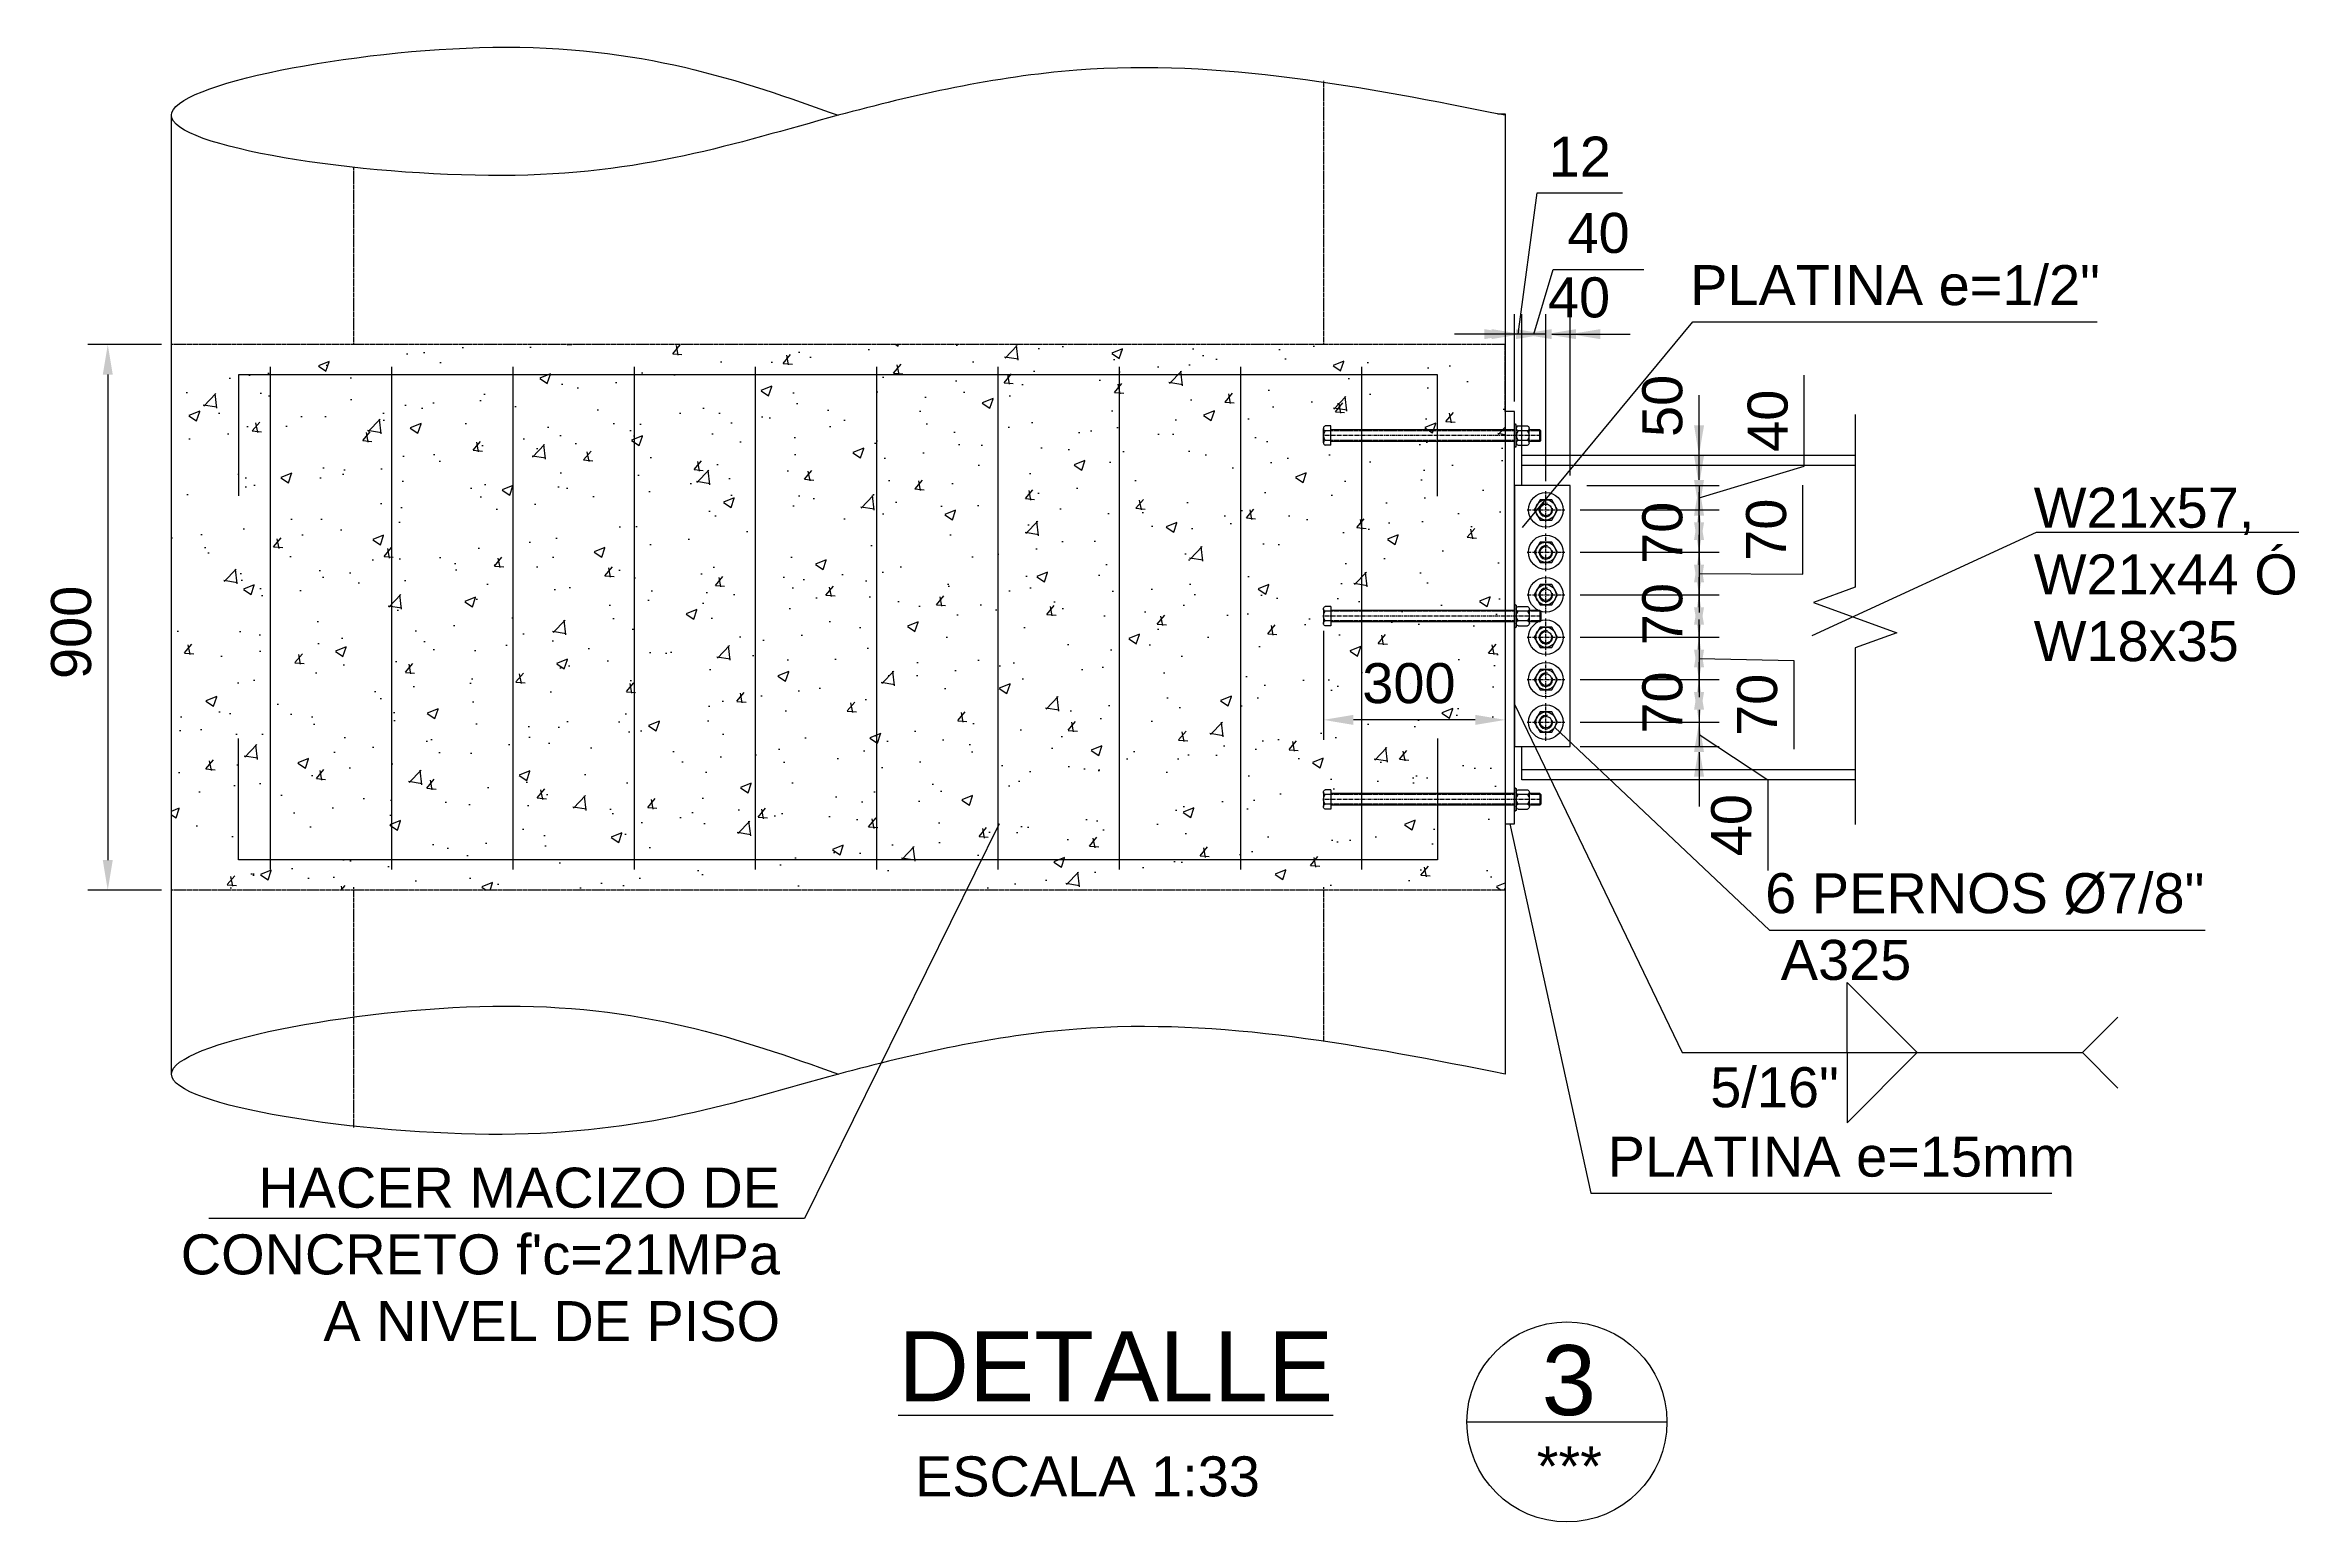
# Model space of a CAD drawing. Header units: millimetres. Extents: x 59135 to 3708801, y -250967 to 196121.
# Drawn here: x 3694758 to 3698475, y 166871 to 169307 of the extents above; entities that cross this region are included whole.
import ezdxf
from ezdxf.enums import TextEntityAlignment as Align

# ---------------------------------------------------------------- set-up
doc = ezdxf.new("R2010")
doc.units = ezdxf.units.MM
doc.header["$LTSCALE"] = 5
doc.header["$PDMODE"] = 3
doc.linetypes.add('CENTER', pattern=[2, 1.25, -0.25, 0.25, -0.25])
doc.linetypes.add('HIDDEN', pattern=[0.375, 0.25, -0.125])
doc.layers.get('Defpoints').update_dxf_attribs({"color": 251})
for name, color, linetype in [('EE-2', 4, 'Continuous'), ('EE-5', 7, 'Continuous'), ('EE-ACHURADOS', 9, 'Continuous'), ('EE-CENTROS', 8, 'CENTER'), ('EE-COLUMNAS CONCRETO', 11, 'Continuous'), ('EE-COTAS', 1, 'Continuous'), ('EE-OCULTAS', 252, 'HIDDEN'), ('EE-OCULTO', 252, 'HIDDEN'), ('EE-PERNOS 3-4', 71, 'Continuous'), ('EE-PERNOS 7-8', 52, 'Continuous'), ('EE-PLATINA 1-2', 121, 'Continuous'), ('EE-PLATINA 15', 141, 'Continuous'), ('EE-TEXTO 1', 4, 'Continuous'), ('EE-TEXTO 2', 2, 'Continuous'), ('EE-W21x57', 190, 'Continuous')]:
    doc.layers.add(name, color=color, linetype=linetype)
doc.styles.add('ARIAL EE', font='arial.ttf')
doc.dimstyles.new('EE 1_STANDAR', dxfattribs={"dimtxt": 2, "dimasz": 1.5, "dimexe": 1, "dimexo": 0.5, "dimgap": 0.8, "dimtad": 1, "dimdec": 0, "dimdsep": 46, "dimtxsty": 'ARIAL EE', "dimcen": 0.09, "dimclrd": 256, "dimclre": 256, "dimclrt": 2, "dimadec": 0, "dimazin": 0, "dimtfac": 1, "dimtdec": 0, "dimtofl": 0, "dimtmove": 1, "dimatfit": 2, "dimfxl": 1, "dimtolj": 1, "dimlwd": -1, "dimlwe": -1, "dimarcsym": 1})

# ---------------------------------------------------------------- blocks, each defined once
blk = doc.blocks.new('TÍTULO DETALLE')
at = {"layer": 'EE-5'}
blk.add_line((17.55, -1.03), (27.55, -1.03), dxfattribs=at)
blk.add_circle((22.55, -1.03), 5, dxfattribs=at)
at = {"layer": 'EE-TEXTO 1', "style": 'ARIAL EE'}
blk.add_attdef('%%UDETALLE', text='', height=3.5, dxfattribs=at).set_placement((0, 0), align=Align.CENTER)
blk.add_attdef('X', text='', height=3.5, dxfattribs=at).set_placement((22.65, 1.06), align=Align.MIDDLE_CENTER)
at = {"layer": 'EE-TEXTO 2', "style": 'ARIAL EE'}
for tag, p in [('SUBTÍTULO1', (-0.58, -4.97)), ('SUBTÍTULO2', (-0.58, -8.28)), ('SUBTÍTULO3', (-0.56, -11.65)), ('ESCALA', (-1.42, -15.07))]:
    blk.add_attdef(tag, text='', height=2, dxfattribs=at).set_placement(p, align=Align.CENTER)
blk.add_attdef('###', text='', height=2, dxfattribs=at).set_placement((22.67, -3.25), align=Align.MIDDLE_CENTER)
blk = doc.blocks.new('T-7-8')
blk.add_lwpolyline([(19.2, 0), (9.6, 16.7), (-9.6, 16.7), (-19.2, 0), (-9.6, -16.7), (9.6, -16.7)], close=True)
for radius in [28.5, 16.7, 9.61]:
    blk.add_circle((0, 0), radius)
blk.add_arc((0, 0), 11.1, 75, 15)
at = {"layer": 'EE-CENTROS'}
for p, q in [((-31, 0), (31, 0)), ((0, -31), (0, 31))]:
    blk.add_line(p, q, dxfattribs=at)
blk = doc.blocks.new('*D1814')
at = {"layer": 'Defpoints', "color": 0, "transparency": 16777216}
for p in [(3697284, 168630.3), (3697284, 168580.3), (3697485.7, 168580.3)]:
    blk.add_point(p, dxfattribs=at)
at = {"layer": 'EE-COTAS', "transparency": 16777216}
for p, q in [((3697485.7, 168679.8), (3697485.7, 168729.3)), ((3697300.5, 168630.3), (3697518.7, 168630.3)), ((3697300.5, 168580.3), (3697518.7, 168580.3)), ((3697485.7, 168530.8), (3697485.7, 168481.3))]:
    blk.add_line(p, q, dxfattribs=at)
for points in [[(3697477.5, 168679.8), (3697494, 168679.8), (3697485.7, 168630.3)], [(3697477.5, 168530.8), (3697494, 168530.8), (3697485.7, 168580.3)]]:
    blk.add_solid(points, dxfattribs=at)
at = {"layer": 'EE-COTAS', "color": 2, "transparency": 16777216, "insert": (3697425.6, 168711.8), "char_height": 66, "attachment_point": 5, "rotation": 90, "style": 'ARIAL EE'}
blk.add_mtext('\\A1;50', dxfattribs=at)
blk = doc.blocks.new('*D1815')
at = {"layer": 'Defpoints', "color": 0, "transparency": 16777216}
for p in [(3697284, 168580.3), (3697273.2, 168540.3), (3697485.7, 168540.3)]:
    blk.add_point(p, dxfattribs=at)
at = {"layer": 'EE-COTAS', "transparency": 16777216}
for p, q in [((3697659.4, 168612.4), (3697659.4, 168762.2)), ((3697485.7, 168629.8), (3697485.7, 168679.3)), ((3697485.7, 168560.3), (3697659.4, 168612.4)), ((3697300.5, 168580.3), (3697518.7, 168580.3)), ((3697485.7, 168580.3), (3697485.7, 168540.3)), ((3697289.7, 168540.3), (3697518.7, 168540.3)), ((3697485.7, 168490.8), (3697485.7, 168441.3))]:
    blk.add_line(p, q, dxfattribs=at)
for points in [[(3697477.5, 168629.8), (3697494, 168629.8), (3697485.7, 168580.3)], [(3697477.5, 168490.8), (3697494, 168490.8), (3697485.7, 168540.3)]]:
    blk.add_solid(points, dxfattribs=at)
at = {"layer": 'EE-COTAS', "color": 2, "transparency": 16777216, "insert": (3697599.3, 168687.3), "char_height": 66, "attachment_point": 5, "rotation": 90, "style": 'ARIAL EE'}
blk.add_mtext('\\A1;40', dxfattribs=at)
blk = doc.blocks.new('*D1816')
at = {"layer": 'Defpoints', "color": 0, "transparency": 16777216}
for p in [(3697273.2, 168540.3), (3697273.2, 168470.3), (3697485.7, 168470.3)]:
    blk.add_point(p, dxfattribs=at)
at = {"layer": 'EE-COTAS', "transparency": 16777216}
for p, q in [((3697485.7, 168589.8), (3697485.7, 168639.3)), ((3697289.7, 168540.3), (3697518.7, 168540.3)), ((3697289.7, 168470.3), (3697518.7, 168470.3)), ((3697485.7, 168420.8), (3697485.7, 168371.3))]:
    blk.add_line(p, q, dxfattribs=at)
for points in [[(3697477.5, 168589.8), (3697494, 168589.8), (3697485.7, 168540.3)], [(3697477.5, 168420.8), (3697494, 168420.8), (3697485.7, 168470.3)]]:
    blk.add_solid(points, dxfattribs=at)
at = {"layer": 'EE-COTAS', "color": 2, "transparency": 16777216, "insert": (3697425.6, 168502.5), "char_height": 66, "attachment_point": 5, "rotation": 90, "style": 'ARIAL EE'}
blk.add_mtext('\\A1;70', dxfattribs=at)
blk = doc.blocks.new('*D1817')
at = {"layer": 'Defpoints', "color": 0, "transparency": 16777216}
for p in [(3697273.2, 168470.3), (3697273.2, 168400.3), (3697485.7, 168400.3)]:
    blk.add_point(p, dxfattribs=at)
at = {"layer": 'EE-COTAS', "transparency": 16777216}
for p, q in [((3697485.7, 168519.8), (3697485.7, 168569.3)), ((3697656.9, 168434.3), (3697656.9, 168580.9)), ((3697289.7, 168470.3), (3697518.7, 168470.3)), ((3697485.7, 168470.3), (3697485.7, 168400.3)), ((3697485.7, 168435.3), (3697656.9, 168434.3)), ((3697289.7, 168400.3), (3697518.7, 168400.3)), ((3697485.7, 168350.8), (3697485.7, 168301.3))]:
    blk.add_line(p, q, dxfattribs=at)
for points in [[(3697477.5, 168519.8), (3697494, 168519.8), (3697485.7, 168470.3)], [(3697477.5, 168350.8), (3697494, 168350.8), (3697485.7, 168400.3)]]:
    blk.add_solid(points, dxfattribs=at)
at = {"layer": 'EE-COTAS', "color": 2, "transparency": 16777216, "insert": (3697596.8, 168507.6), "char_height": 66, "attachment_point": 5, "rotation": 90, "style": 'ARIAL EE'}
blk.add_mtext('\\A1;70', dxfattribs=at)
blk = doc.blocks.new('*D1818')
at = {"layer": 'Defpoints', "color": 0, "transparency": 16777216}
for p in [(3697273.2, 168400.3), (3697273.2, 168330.3), (3697485.7, 168330.3)]:
    blk.add_point(p, dxfattribs=at)
at = {"layer": 'EE-COTAS', "transparency": 16777216}
for p, q in [((3697485.7, 168449.8), (3697485.7, 168499.3)), ((3697289.7, 168400.3), (3697518.7, 168400.3)), ((3697289.7, 168330.3), (3697518.7, 168330.3)), ((3697485.7, 168280.8), (3697485.7, 168231.3))]:
    blk.add_line(p, q, dxfattribs=at)
for points in [[(3697477.5, 168449.8), (3697494, 168449.8), (3697485.7, 168400.3)], [(3697477.5, 168280.8), (3697494, 168280.8), (3697485.7, 168330.3)]]:
    blk.add_solid(points, dxfattribs=at)
at = {"layer": 'EE-COTAS', "color": 2, "transparency": 16777216, "insert": (3697425.6, 168368.5), "char_height": 66, "attachment_point": 5, "rotation": 90, "style": 'ARIAL EE'}
blk.add_mtext('\\A1;70', dxfattribs=at)
blk = doc.blocks.new('*D1819')
at = {"layer": 'Defpoints', "color": 0, "transparency": 16777216}
for p in [(3697273.2, 168330.3), (3697273.2, 168260.3), (3697485.7, 168260.3)]:
    blk.add_point(p, dxfattribs=at)
at = {"layer": 'EE-COTAS', "transparency": 16777216}
for p, q in [((3697485.7, 168379.8), (3697485.7, 168429.3)), ((3697289.7, 168330.3), (3697518.7, 168330.3)), ((3697485.7, 168330.3), (3697485.7, 168260.3)), ((3697485.7, 168295.3), (3697642, 168292.1)), ((3697642, 168292.1), (3697642, 168145.6)), ((3697289.7, 168260.3), (3697518.7, 168260.3)), ((3697485.7, 168210.8), (3697485.7, 168161.3))]:
    blk.add_line(p, q, dxfattribs=at)
for points in [[(3697477.5, 168379.8), (3697494, 168379.8), (3697485.7, 168330.3)], [(3697477.5, 168210.8), (3697494, 168210.8), (3697485.7, 168260.3)]]:
    blk.add_solid(points, dxfattribs=at)
at = {"layer": 'EE-COTAS', "color": 2, "transparency": 16777216, "insert": (3697581.9, 168218.8), "char_height": 66, "attachment_point": 5, "rotation": 90, "style": 'ARIAL EE'}
blk.add_mtext('\\A1;70', dxfattribs=at)
blk = doc.blocks.new('*D1820')
at = {"layer": 'Defpoints', "color": 0, "transparency": 16777216}
for p in [(3697273.2, 168260.3), (3697273.2, 168190.3), (3697485.7, 168190.3)]:
    blk.add_point(p, dxfattribs=at)
at = {"layer": 'EE-COTAS', "transparency": 16777216}
for p, q in [((3697485.7, 168309.8), (3697485.7, 168359.3)), ((3697289.7, 168260.3), (3697518.7, 168260.3)), ((3697289.7, 168190.3), (3697518.7, 168190.3)), ((3697485.7, 168140.8), (3697485.7, 168091.3))]:
    blk.add_line(p, q, dxfattribs=at)
for points in [[(3697477.5, 168309.8), (3697494, 168309.8), (3697485.7, 168260.3)], [(3697477.5, 168140.8), (3697494, 168140.8), (3697485.7, 168190.3)]]:
    blk.add_solid(points, dxfattribs=at)
at = {"layer": 'EE-COTAS', "color": 2, "transparency": 16777216, "insert": (3697425.6, 168222.5), "char_height": 66, "attachment_point": 5, "rotation": 90, "style": 'ARIAL EE'}
blk.add_mtext('\\A1;70', dxfattribs=at)
blk = doc.blocks.new('*D1821')
at = {"layer": 'Defpoints', "color": 0, "transparency": 16777216}
for p in [(3697273.2, 168190.3), (3697273.2, 168150), (3697485.7, 168150)]:
    blk.add_point(p, dxfattribs=at)
at = {"layer": 'EE-COTAS', "transparency": 16777216}
for p, q in [((3697485.7, 168239.8), (3697485.7, 168289.3)), ((3697289.7, 168190.3), (3697518.7, 168190.3)), ((3697485.7, 168190.3), (3697485.7, 168150)), ((3697289.7, 168150), (3697518.7, 168150)), ((3697485.7, 168170.1), (3697599.3, 168095.3)), ((3697485.7, 168100.5), (3697485.7, 168051)), ((3697599.3, 168095.3), (3697599.3, 167945.5))]:
    blk.add_line(p, q, dxfattribs=at)
for points in [[(3697477.5, 168239.8), (3697494, 168239.8), (3697485.7, 168190.3)], [(3697477.5, 168100.5), (3697494, 168100.5), (3697485.7, 168150)]]:
    blk.add_solid(points, dxfattribs=at)
at = {"layer": 'EE-COTAS', "color": 2, "transparency": 16777216, "insert": (3697539.2, 168020.4), "char_height": 66, "attachment_point": 5, "rotation": 90, "style": 'ARIAL EE'}
blk.add_mtext('\\A1;40', dxfattribs=at)
blk = doc.blocks.new('*D1822')
at = {"layer": 'Defpoints', "color": 0, "transparency": 16777216}
for p in [(3697233.2, 168830.2), (3697233.2, 168571.3), (3697273.2, 168580.3)]:
    blk.add_point(p, dxfattribs=at)
at = {"layer": 'EE-COTAS', "transparency": 16777216}
for p, q in [((3697233.2, 168587.8), (3697233.2, 168863.2)), ((3697273.2, 168596.8), (3697273.2, 168863.2)), ((3697183.7, 168830.2), (3697134.2, 168830.2)), ((3697322.7, 168830.2), (3697372.2, 168830.2))]:
    blk.add_line(p, q, dxfattribs=at)
for points in [[(3697183.7, 168838.4), (3697183.7, 168821.9), (3697233.2, 168830.2)], [(3697322.7, 168838.4), (3697322.7, 168821.9), (3697273.2, 168830.2)]]:
    blk.add_solid(points, dxfattribs=at)
at = {"layer": 'EE-COTAS', "color": 2, "transparency": 16777216, "insert": (3697287.8, 168890.3), "char_height": 66, "attachment_point": 5, "style": 'ARIAL EE'}
blk.add_mtext('\\A1;40', dxfattribs=at)
blk = doc.blocks.new('*D1823')
at = {"layer": 'Defpoints', "color": 0, "transparency": 16777216}
for p in [(3697193.2, 168830.2), (3697193.2, 168580.3), (3697233.2, 168571.3)]:
    blk.add_point(p, dxfattribs=at)
at = {"layer": 'EE-COTAS', "transparency": 16777216}
for p, q in [((3697213.2, 168830.2), (3697245.1, 168936.5)), ((3697245.1, 168936.5), (3697394.9, 168936.5)), ((3697193.2, 168596.8), (3697193.2, 168863.2)), ((3697233.2, 168587.8), (3697233.2, 168863.2)), ((3697143.7, 168830.2), (3697094.2, 168830.2)), ((3697233.2, 168830.2), (3697193.2, 168830.2)), ((3697282.7, 168830.2), (3697332.2, 168830.2))]:
    blk.add_line(p, q, dxfattribs=at)
for points in [[(3697143.7, 168838.4), (3697143.7, 168821.9), (3697193.2, 168830.2)], [(3697282.7, 168838.4), (3697282.7, 168821.9), (3697233.2, 168830.2)]]:
    blk.add_solid(points, dxfattribs=at)
at = {"layer": 'EE-COTAS', "color": 2, "transparency": 16777216, "insert": (3697320, 168996.6), "char_height": 66, "attachment_point": 5, "style": 'ARIAL EE'}
blk.add_mtext('\\A1;40', dxfattribs=at)
blk = doc.blocks.new('*D1824')
at = {"layer": 'Defpoints', "color": 0, "transparency": 16777216}
for p in [(3697181.2, 168830.2), (3697181.2, 168702.8), (3697193.2, 168580.3)]:
    blk.add_point(p, dxfattribs=at)
at = {"layer": 'EE-COTAS', "transparency": 16777216}
for p, q in [((3697187.2, 168830.2), (3697218.9, 169063.4)), ((3697218.9, 169063.4), (3697359.4, 169063.4)), ((3697181.2, 168719.3), (3697181.2, 168863.2)), ((3697193.2, 168596.8), (3697193.2, 168863.2)), ((3697131.7, 168830.2), (3697082.2, 168830.2)), ((3697193.2, 168830.2), (3697181.2, 168830.2)), ((3697242.7, 168830.2), (3697292.2, 168830.2))]:
    blk.add_line(p, q, dxfattribs=at)
for points in [[(3697131.7, 168838.4), (3697131.7, 168821.9), (3697181.2, 168830.2)], [(3697242.7, 168838.4), (3697242.7, 168821.9), (3697193.2, 168830.2)]]:
    blk.add_solid(points, dxfattribs=at)
at = {"layer": 'EE-COTAS', "color": 2, "transparency": 16777216, "insert": (3697289.1, 169122.9), "char_height": 66, "attachment_point": 5, "style": 'ARIAL EE'}
blk.add_mtext('\\A1;12', dxfattribs=at)
blk = doc.blocks.new('*U1718')
for p, q in [((-15.9, 302.8), (-15.9, 312.1)), ((-15.9, 302.8), (15.9, 302.8)), ((-11.9, 315), (11.9, 315)), ((-11.9, 315), (-7.9, 315)), ((-9.5, 0), (-9.5, 302.8)), ((-7.9, 315), (7.9, 315)), ((-7.9, 302.8), (-7.9, 312.1)), ((7.9, 302.8), (7.9, 312.1)), ((9.5, 0), (9.5, 302.8)), ((15.9, 302.8), (15.9, 312.1)), ((-17.2, 0), (17.2, 0)), ((-18.7, -1.6), (-18.7, -1.5)), ((-17.2, -3.1), (17.2, -3.1)), ((-15.9, -6), (-15.9, -21.8)), ((-11.9, -24.6), (11.9, -24.6)), ((-9.5, -42.2), (-9.5, -24.6)), ((-7.9, -21.8), (-7.9, -6)), ((7.9, -21.8), (7.9, -6)), ((9.5, -42.2), (9.5, -24.6)), ((15.9, -6), (15.9, -21.8)), ((18.7, -1.5), (18.7, -1.6)), ((-9.5, -42.2), (9.5, -42.2)), ((-9.5, -42.2), (-8, -43.7)), ((-8, -43.7), (8, -43.7)), ((9.5, -42.2), (8, -43.7))]:
    blk.add_line(p, q)
for centre, radius, start, end in [((-11.9, 310.8), 4.17, 17.9379, 162.0621), ((0, 302.6), 12.4, 50.0288, 129.9712), ((11.9, 310.8), 4.17, 17.9379, 162.0621), ((17.2, -1.5), 1.5, 0, 90), ((-17.2, -1.5), 1.5, 90, 180), ((-17.2, -1.6), 1.5, 180, 270), ((-11.9, -7.3), 4.17, 17.9379, 162.0621), ((-11.9, -20.5), 4.17, 197.9379, 342.0621), ((0, -15.5), 12.4, 50.0288, 129.9712), ((0, -12.3), 12.4, 230.0288, 309.9712), ((11.9, -7.3), 4.17, 17.9379, 162.0621), ((11.9, -20.5), 4.17, 197.9379, 342.0621), ((17.2, -1.6), 1.5, 270, 0)]:
    blk.add_arc(centre, radius, start, end)
at = {"layer": 'EE-CENTROS'}
blk.add_line((0, -43.7), (0, 315), dxfattribs=at)
at = {"layer": 'EE-OCULTAS'}
for p, q in [((-8, 0), (-8, 302.8)), ((8, 0), (8, 302.8)), ((-8, -43.7), (-8, -24.6)), ((8, -43.7), (8, -24.6))]:
    blk.add_line(p, q, dxfattribs=at)
blk = doc.blocks.new('AWS-FILL')
for p, q in [((0, 0), (20, 0)), ((8.25, -3.5), (11.75, 0)), ((8.25, 0), (8.25, -3.5))]:
    blk.add_line(p, q)
at = {"layer": 'EE-TEXTO 2', "style": 'ARIAL EE', "flags": 12}
blk.add_attdef('VALOR_SOLDADURA', text='', height=2, dxfattribs=at).set_placement((7.83, -2.73), align=Align.RIGHT)
blk.add_attdef('DE-TANTO-CADA-TANTO', (12.68, -2.68), '', height=2, dxfattribs=at)
blk = doc.blocks.new('OBSERVACION')
for q in [(1.78, 1.78), (1.78, -1.78)]:
    blk.add_line((0, 0), q)
at = {"layer": 'EE-TEXTO 2', "style": 'ARIAL EE', "flags": 4}
blk.add_attdef('OBSERVACION', (2.3, -1.07), '', height=2, dxfattribs=at)
blk = doc.blocks.new('*D1825')
at = {"layer": 'Defpoints', "color": 0, "transparency": 16777216}
for p in [(3696866.2, 168357.2), (3697166.2, 168322.4), (3696866.2, 168194)]:
    blk.add_point(p, dxfattribs=at)
at = {"layer": 'EE-COTAS', "transparency": 16777216}
for p, q in [((3696866.2, 168340.7), (3696866.2, 168161)), ((3697166.2, 168305.9), (3697166.2, 168161)), ((3697116.7, 168194), (3696915.7, 168194))]:
    blk.add_line(p, q, dxfattribs=at)
for points in [[(3696915.7, 168202.2), (3696915.7, 168185.7), (3696866.2, 168194)], [(3697116.7, 168202.2), (3697116.7, 168185.7), (3697166.2, 168194)]]:
    blk.add_solid(points, dxfattribs=at)
at = {"layer": 'EE-COTAS', "color": 2, "transparency": 16777216, "insert": (3697007.2, 168254.1), "char_height": 66, "attachment_point": 5, "style": 'ARIAL EE'}
blk.add_mtext('\\A1;300', dxfattribs=at)
blk = doc.blocks.new('*D1934')
at = {"layer": 'Defpoints', "color": 0, "transparency": 16777216}
for p in [(3694966.2, 168812.8), (3694861.1, 167913.2), (3694966.2, 167913.2)]:
    blk.add_point(p, dxfattribs=at)
at = {"layer": 'EE-COTAS', "transparency": 16777216}
for p, q in [((3694949.7, 168812.8), (3694828.1, 168812.8)), ((3694861.1, 168763.3), (3694861.1, 167962.7)), ((3694949.7, 167913.2), (3694828.1, 167913.2))]:
    blk.add_line(p, q, dxfattribs=at)
for points in [[(3694852.9, 168763.3), (3694869.4, 168763.3), (3694861.1, 168812.8)], [(3694852.9, 167962.7), (3694869.4, 167962.7), (3694861.1, 167913.2)]]:
    blk.add_solid(points, dxfattribs=at)
at = {"layer": 'EE-COTAS', "color": 2, "transparency": 16777216, "insert": (3694801, 168338.3), "char_height": 66, "attachment_point": 5, "rotation": 90, "style": 'ARIAL EE'}
blk.add_mtext('\\A1;900', dxfattribs=at)

msp = doc.modelspace()

# ---------------------------------------------------------------- hatches: boundary and pattern name
at = {"layer": 'EE-ACHURADOS'}
h = msp.add_hatch(dxfattribs=at)
h.set_pattern_fill('AR-CONC', color=256)
h.set_pattern_definition([(50, (1363538.74, -17201.52), (182.184669, -15.939086), [19.05, -209.55]), (355, (1363538.74, -17201.52), (-35.243421, 191.056845), [15.24, -167.640584]), (100.451445, (1363553.93, -17202.85), (146.941247, 175.117752), [16.190009, -178.090245]), (46.1842, (1363538.74, -17150.72), (271.07904, -42.042328), [28.575, -314.325]), (96.635558, (1363561.33, -17154.22), (237.404134, 247.426125), [24.285023, -267.135608]), (351.184151, (1363538.74, -17150.72), (237.404134, 247.426125), [22.859967, -251.459732]), (21, (1363564.14, -17163.42), (151.614391, -102.265198), [19.05, -209.55]), (326, (1363564.14, -17163.42), (61.802028, 184.187966), [15.24, -167.64]), (71.451445, (1363576.78, -17171.94), (213.416419, 81.922769), [16.190009, -178.089938]), (37.5, (1363538.743, -17201.52), (3.0886033, 84.5550389), [0, -165.608, 0, -170.18, 0, -168.275]), (7.5, (1363538.74, -17201.52), (66.8196625, 100.1805748), [0, -97.028, 0, -161.798, 0, -64.135]), (327.5, (1363482.1, -17201.52), (135.5905952, -5.728744), [0, -63.5, 0, -198.12, 0, -262.89]), (317.5, (1363456.7, -17201.52), (148.1291814, 25.426491), [0, -82.55, 0, -131.572, 0, -186.69])])
edge = h.paths.add_edge_path()
edge.add_line((3697166.2, 168653.3), (3696878.4, 168653.3))
edge.add_line((3696878.4, 168653.3), (3696869.1, 168654.9))
edge.add_arc((3696870.4, 168650.9), 4.17, 107.9379, 180)
edge.add_line((3696866.2, 168650.9), (3696866.2, 168662.8))
edge.add_line((3696866.2, 168662.8), (3697166.2, 168662.8))
edge.add_line((3697166.2, 168662.8), (3697166.2, 168812.8))
edge.add_line((3697166.2, 168812.8), (3694966.2, 168812.8))
edge.add_line((3694966.2, 168812.8), (3694966.2, 167913.2))
edge.add_line((3694966.2, 167913.2), (3697166.2, 167913.2))
edge.add_line((3697166.2, 167913.2), (3697166.2, 168053.3))
edge.add_line((3697166.2, 168053.3), (3696878.4, 168053.3))
edge.add_line((3696878.4, 168053.3), (3696878.4, 168054.9))
edge.add_line((3696878.4, 168054.9), (3696869.1, 168054.9))
edge.add_arc((3696870.4, 168050.9), 4.17, 107.9379, 180)
edge.add_line((3696866.2, 168050.9), (3696866.2, 168062.8))
edge.add_line((3696866.2, 168062.8), (3697166.2, 168062.8))
edge.add_line((3697166.2, 168062.8), (3697166.2, 168355.6))
edge.add_line((3697166.2, 168355.6), (3696878.4, 168355.6))
edge.add_line((3696878.4, 168355.6), (3696878.4, 168357.2))
edge.add_line((3696878.4, 168357.2), (3696869.1, 168357.2))
edge.add_arc((3696870.4, 168353.2), 4.17, 107.9379, 180)
edge.add_line((3696866.2, 168353.2), (3696866.2, 168365.1))
edge.add_line((3696866.2, 168365.1), (3697166.2, 168365.1))
edge.add_line((3697166.2, 168365.1), (3697166.2, 168653.3))

# ---------------------------------------------------------------- linework, layer by layer
at = {"layer": 'EE-2'}
for points in [[(3695129.2, 168776.1), (3695129.2, 167947.4)], [(3695329.2, 168776.1), (3695329.2, 167947.4)], [(3695529.2, 168776.1), (3695529.2, 167947.4)], [(3695729.2, 168776.1), (3695729.2, 167947.4)], [(3695929.2, 168776.1), (3695929.2, 167947.4)], [(3696129.2, 168776.1), (3696129.2, 167947.4)], [(3696329.2, 168776.1), (3696329.2, 167947.4)], [(3696529.2, 168776.1), (3696529.2, 167947.4)], [(3696729.2, 168776.1), (3696729.2, 167947.4)], [(3696929.2, 168776.1), (3696929.2, 167947.4)], [(3697054.2, 168562.8), (3697054.2, 168762.8), (3695076.6, 168762.8), (3695076.6, 168563.5)], [(3697054.2, 168163.2), (3697054.2, 167963.2), (3695076.6, 167963.2), (3695076.6, 168163.2)]]:
    msp.add_lwpolyline(points, dxfattribs=at)
at = {"layer": 'EE-COLUMNAS CONCRETO'}
for points in [[(3694966.2, 167609.7), (3694966.2, 169188.5)], [(3697153.6, 169193.5), (3697166.2, 169193.5), (3697166.2, 167609.7)]]:
    msp.add_lwpolyline(points, dxfattribs=at)
for points in [[(3697166, 169191), (3696459.5, 169265.4), (3696066, 169191), (3695511.2, 169091.7), (3694966, 169191), (3695496, 169303.2), (3696066, 169191)], [(3697166.2, 167609.7), (3696459.7, 167684.1), (3696066.2, 167609.7), (3695511.4, 167510.4), (3694966.2, 167609.7), (3695496.3, 167721.9), (3696066.2, 167609.7)]]:
    msp.add_spline(points, degree=3, dxfattribs=at)
at = {"layer": 'EE-COTAS', "linetype": 'Continuous'}
msp.add_lwpolyline([(3697743.5, 168697.8), (3697743.5, 168412.8), (3697674.8, 168387.8), (3697812.2, 168337.8), (3697743.5, 168312.8), (3697743.5, 168021.2)], dxfattribs=at)
at = {"layer": 'EE-OCULTO'}
for p, q in [((3696866.2, 169247.8), (3696866.2, 168812.8)), ((3695266.3, 169105.3), (3695266.3, 168812.8)), ((3695266.3, 167918.2), (3695266.3, 167521.6)), ((3696866.2, 167918.2), (3696866.2, 167664.1))]:
    msp.add_line(p, q, dxfattribs=at)
for points in [[(3697166.2, 168702.8), (3697166.2, 168812.8), (3694966.2, 168812.8)], [(3697166.2, 168022.8), (3697166.2, 167913.2), (3694966.2, 167913.2)]]:
    msp.add_lwpolyline(points, dxfattribs=at)
at = {"layer": 'EE-PLATINA 1-2'}
msp.add_lwpolyline([(3697181.2, 168150), (3697273.2, 168150), (3697273.2, 168580.3), (3697181.2, 168580.3)], close=True, dxfattribs=at)
at = {"layer": 'EE-PLATINA 15'}
msp.add_lwpolyline([(3697166.2, 168022.8), (3697181.2, 168022.8), (3697181.2, 168702.8), (3697166.2, 168702.8)], close=True, dxfattribs=at)
at = {"layer": 'EE-W21x57'}
for points in [[(3697193.2, 168580.3), (3697193.2, 168630.3), (3697743.5, 168630.3)], [(3697193.2, 168580.3), (3697193.2, 168613.8), (3697743.5, 168613.8)], [(3697743.5, 168095.3), (3697193.2, 168095.3), (3697193.2, 168150)], [(3697743.5, 168111.8), (3697193.2, 168111.8), (3697193.2, 168150)]]:
    msp.add_lwpolyline(points, dxfattribs=at)

# ---------------------------------------------------------------- block references
at = {"layer": 'EE-COTAS', "xscale": -33, "yscale": 33, "zscale": 33, "rotation": 180}
msp.add_blockref('AWS-FILL', (3697458, 167645.2), dxfattribs=at)
at = {"layer": 'EE-COTAS', "xscale": 33, "yscale": 33, "zscale": 33}
msp.add_blockref('OBSERVACION', (3698118, 167645.2), dxfattribs=at)
msp.add_blockref('AWS-FILL', (3697458, 167645.2), dxfattribs=at).add_auto_attribs({'VALOR_SOLDADURA': '5/16"'})
at = {"layer": 'EE-COTAS'}
ref = msp.add_blockref('TÍTULO DETALLE', (3696523.7, 167070.2), dxfattribs=dict(at, xscale=33, yscale=33, zscale=33))
ref.add_attrib('ESCALA', 'ESCALA 1:33', dxfattribs={"layer": 'EE-TEXTO 2', "height": 66, "style": 'ARIAL EE'}).set_placement((3696477, 166913.4), align=Align.CENTER)
ref.add_attrib('%%UDETALLE', '%%UDETALLE', dxfattribs={"layer": 'EE-TEXTO 1', "height": 115.5, "style": 'ARIAL EE'}).set_placement((3696523.7, 167070.2), align=Align.CENTER)
ref.add_attrib('###', '***', dxfattribs={"layer": 'EE-TEXTO 2', "height": 66, "style": 'ARIAL EE'}).set_placement((3697271.8, 166963.1), align=Align.MIDDLE_CENTER)
ref.add_attrib('X', '3', dxfattribs={"layer": 'EE-TEXTO 1', "height": 115.5, "style": 'ARIAL EE'}).set_placement((3697271.1, 167105.1), align=Align.MIDDLE_CENTER)
at = {"layer": 'EE-PERNOS 3-4', "rotation": 90}
msp.add_blockref('*U1718', (3697181.2, 168662.8), dxfattribs=at)
at = {"layer": 'EE-PERNOS 3-4', "xscale": -1, "rotation": 90}
for p in [(3697181.2, 168365.1), (3697181.2, 168062.8)]:
    msp.add_blockref('*U1718', p, dxfattribs=at)
at = {"layer": 'EE-PERNOS 7-8'}
for p in [(3697233.2, 168540.3), (3697233.2, 168470.3), (3697233.2, 168400.3), (3697233.2, 168330.3), (3697233.2, 168260.3), (3697233.2, 168190.3)]:
    msp.add_blockref('T-7-8', p, dxfattribs=at)

# ---------------------------------------------------------------- texts
at = {"layer": 'EE-COTAS', "color": 2, "char_height": 66, "style": 'ARIAL EE'}
for s, insert, width, attachment_point in [('PLATINA e=1/2"', (3697471.1, 168877), 674.49, 7), ('W21x57,\\PW21x44 Ó W18x35', (3698037.8, 168289.9), 716.345, 7), ('6 PERNOS %%C7/8"\\P A325', (3697594.9, 167764.2), 982.602, 7), ('PLATINA e=15mm', (3697335, 167439.8), 789.22, 7), ("HACER MACIZO DE CONCRETO f'c=21MPa A NIVEL DE PISO", (3695969.9, 167168.5), 1011.997, 9)]:
    msp.add_mtext(s, dxfattribs=dict(at, insert=insert, width=width, attachment_point=attachment_point))

# ---------------------------------------------------------------- dimensions: what is measured, and where the dimension line sits
at = {"layer": 'EE-COTAS'}
for base, p1, p2, picture, middle in [((3697181.2, 168830.2), (3697193.2, 168580.3), (3697181.2, 168702.8), '*D1824', (3697245.3, 169063.4)), ((3697233.2, 168830.2), (3697273.2, 168580.3), (3697233.2, 168571.3), '*D1822', (3697287.8, 168830.2)), ((3696866.2, 168194), (3697166.2, 168322.4), (3696866.2, 168357.2), '*D1825', (3697007.2, 168194))]:
    dim = msp.add_linear_dim(base=base, p1=p1, p2=p2, dimstyle='EE 1_STANDAR', dxfattribs=at)
    dim.commit()
    dim.dimension.update_dxf_attribs({"geometry": picture, "text_midpoint": middle, "dimtype": 160})
dim = msp.add_linear_dim(base=(3697193.2, 168830.2), p1=(3697233.2, 168571.3), p2=(3697193.2, 168580.3), dimstyle='EE 1_STANDAR', dxfattribs=at)
dim.commit()
dim.dimension.update_dxf_attribs({"geometry": '*D1823', "text_midpoint": (3697271.5, 168996.6)})
for base, p1, p2, angle, picture, middle, dimtype in [((3694861.1, 167913.2), (3694966.2, 168812.8), (3694966.2, 167913.2), 270, '*D1934', (3694861.1, 168338.3), 161), ((3697485.7, 168580.3), (3697284, 168630.3), (3697284, 168580.3), 90, '*D1814', (3697485.7, 168711.8), 160), ((3697485.7, 168470.3), (3697273.2, 168540.3), (3697273.2, 168470.3), 90, '*D1816', (3697485.7, 168502.5), 160), ((3697485.7, 168400.3), (3697273.2, 168470.3), (3697273.2, 168400.3), 90, '*D1817', (3697656.9, 168460.7), 160), ((3697485.7, 168330.3), (3697273.2, 168400.3), (3697273.2, 168330.3), 90, '*D1818', (3697485.7, 168368.5), 160), ((3697485.7, 168260.3), (3697273.2, 168330.3), (3697273.2, 168260.3), 90, '*D1819', (3697642, 168265.7), 160), ((3697485.7, 168190.3), (3697273.2, 168260.3), (3697273.2, 168190.3), 90, '*D1820', (3697485.7, 168222.5), 160), ((3697485.7, 168150), (3697273.2, 168190.3), (3697273.2, 168150), 90, '*D1821', (3697599.3, 168068.9), 160)]:
    dim = msp.add_linear_dim(base=base, p1=p1, p2=p2, angle=angle, dimstyle='EE 1_STANDAR', dxfattribs=at)
    dim.commit()
    dim.dimension.update_dxf_attribs({"geometry": picture, "text_midpoint": middle, "dimtype": dimtype})
dim = msp.add_linear_dim(base=(3697485.7, 168540.3), p1=(3697284, 168580.3), p2=(3697273.2, 168540.3), angle=90, dimstyle='EE 1_STANDAR', dxfattribs=at)
dim.commit()
dim.dimension.update_dxf_attribs({"geometry": '*D1815', "text_midpoint": (3697599.3, 168638.8)})

# ---------------------------------------------------------------- leaders
at = {"layer": 'EE-COTAS', "annotation_type": 0, "has_hookline": 1}
for points, hookline_direction, text_width in [([(3697194.3, 168511.4), (3697475.5, 168850.6), (3697477, 168850.6)], 0, 664.5), ([(3697672.3, 168333), (3698042.6, 168503.5), (3698044.1, 168503.5)], 0, 430.3), ([(3697247.6, 168182), (3697601.8, 167847.3), (3697603.3, 167847.3)], 0, 716.7), ([(3696331.2, 168022.8), (3696010.3, 167371.6), (3696008.8, 167371.6)], 1, 980), ([(3697173.7, 168022.8), (3697307.1, 167413.4), (3697308.6, 167413.4)], 0, 758.1)]:
    msp.add_leader(points, dimstyle='EE 1_STANDAR', override={"dimscale": 0, "dimgap": 0.8, "dimtad": 1}, dxfattribs=dict(at, hookline_direction=hookline_direction, text_width=text_width))
at = {"layer": 'EE-COTAS'}
msp.add_leader([(3697181.2, 168220.1), (3697458, 167645.2)], dimstyle='EE 1_STANDAR', override={"dimscale": 0, "dimgap": 0.8, "dimtad": 1}, dxfattribs=at)

doc.saveas('drawing.dxf')
